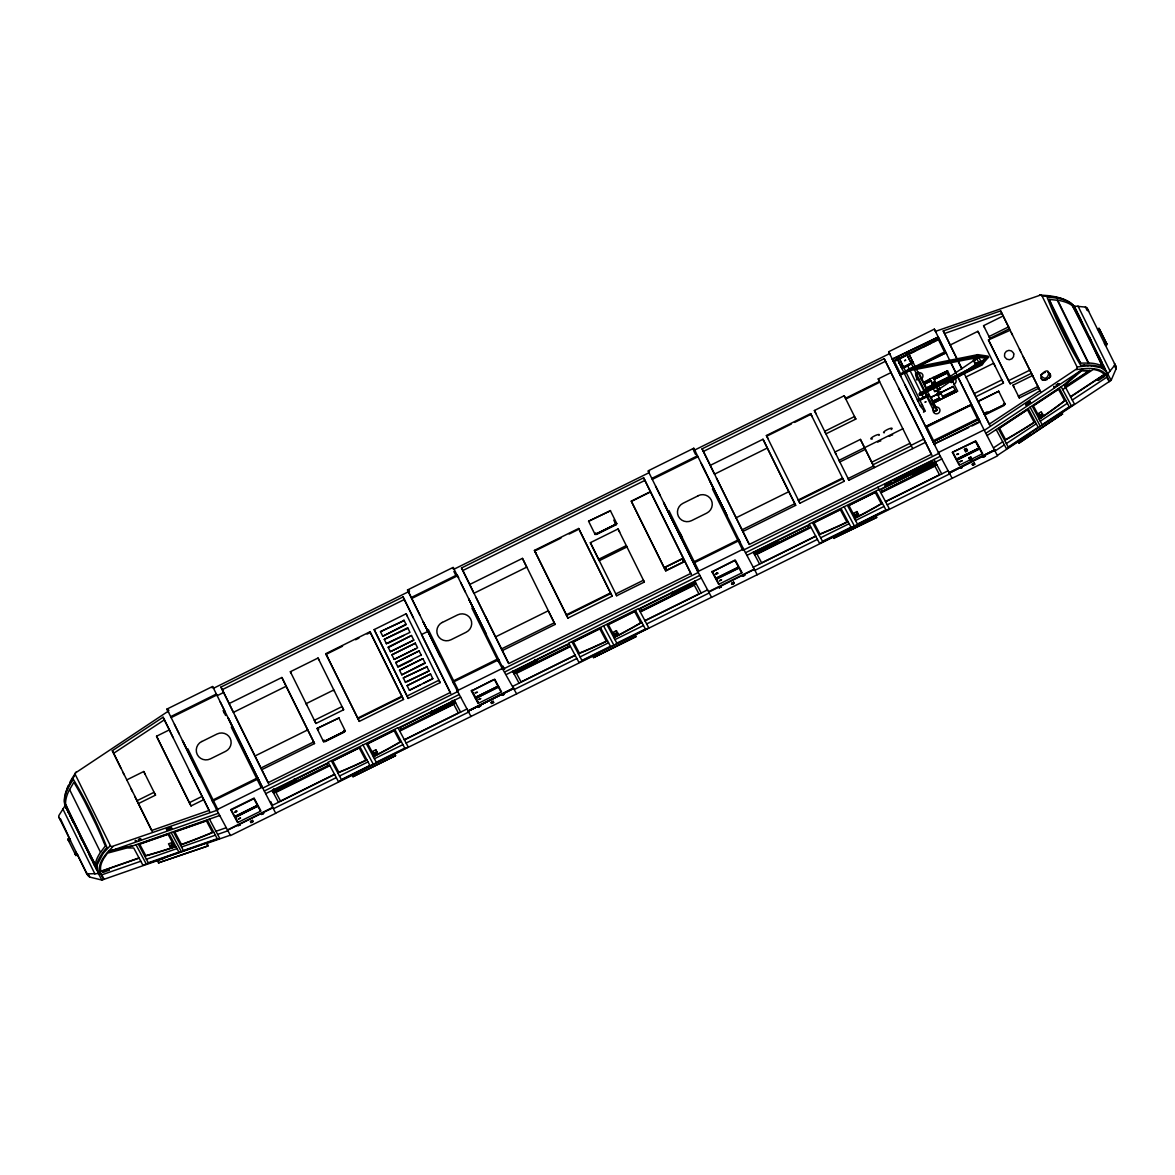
<?xml version="1.0" encoding="UTF-8"?>
<svg xmlns="http://www.w3.org/2000/svg" width="1175" height="1175" viewBox="0 0 1175 1175"><rect width="100%" height="100%" fill="white"/><g stroke="black" fill="none" stroke-linecap="round" stroke-linejoin="round"><path stroke-width="1.5" d="M615.817 634.368L615.157 634.045M615.186 634.441L616.199 633.81M616.669 633.457L615.347 634.015M617.301 633.457L616.023 634.397M910.302 368.612L908.965 369.435M66.358 807.857C67.122 809.355 64.287 803.788 66.696 809.002M1050.215 376.47L1050.142 374.913M1050.67 376.602L1050.009 373.958M168.098 711.301L75.376 772.974A2.467 2.13 -31.4 0 0 75.259 774.487L110.333 845.603A2.467 2.453 -0.7 0 0 111.698 846.602L216.949 810.324L218.036 809.869L217.478 808.797L216.406 809.325L230.506 835.572L275.728 813.291L262.084 786.707L261.026 787.235L244.15 753.16A182.492 1.219 63.7 0 1 231.313 727.149M470.969 716.442L516.618 693.882L497.613 660.1M757.199 574.722L711.58 597.341L697.553 571.109L698.611 570.58L681.735 536.505A182.492 1.219 63.7 0 1 668.898 510.493M1061.701 412.968L1111.139 380.333L1116.118 368.73L1116.03 366.6L1087.139 308.276L1088.667 311.14L1087.448 310.259M102.857 859.806L102.196 861.51A228.861 48.146 -18.8 0 0 100.609 869.794L100.933 871.218L139.017 857.882M1041.358 375.266C1038.215 385.194 1057.5 376.294 1047.689 372.225M60.483 818.828L70.162 839.787M102.812 859.865L107.454 853.168L126.885 847.968L133.73 847.983L142.909 865.197L219.725 838.362L209.414 819.048M65.036 805.786L59.058 815.244A2.012 1.821 -88.4 0 0 58.97 817.359L86.333 872.805L89.52 877.035L101.887 880.06L164.588 858.147M1042.152 414.628L1042.284 413.732L1039.596 415.612L1042.166 414.393L1041.153 415.01M1109.171 381.64L1106.116 375.927L1114.341 365.689A2.35 2.144 35 0 0 1114.517 363.721M979.627 364.044L978.143 364.749M76.067 772.048L71.704 778.966A230.241 48.821 -33.7 0 0 69.913 782.256M75.259 774.501C69.633 783.696 61.908 794.594 65.154 805.918L98.862 873.392A2.835 2.761 -28.1 0 0 100.492 873.73L103.664 879.429M930.717 463.288C927.369 464.448 932.113 461.657 929.601 463.993M376.646 752.676L375.119 752.911M480.839 698.567L478.783 699.595M857.03 514.312L855.811 515.37M103.077 853.476L97.04 865.123L98.01 872.672M1049.158 378.159L1049.818 377.322M103.092 853.461L110.333 845.603M663.581 502.371A183.197 1.219 63.7 0 0 680.633 536.96L693.588 563.119L739.266 540.515L743.951 549.856L938.84 453.359L934.154 444.018L979.832 421.399L984.327 430.358L1077.034 368.642A2.467 2.453 -45.1 0 0 1077.064 366.967L1041.99 295.85A2.467 2.13 -22.6 0 0 1040.712 295.013L935.491 331.35M981.389 365.293L988.557 357.185L988.043 356.142L977.835 354.644L911.374 367.966L907.217 370.125L907.834 371.359L911.844 369.258L978.452 355.893L986.912 357.127L980.787 364.044L981.918 362.913L982.52 364.162L981.389 365.293L919.614 395.241L918.997 394.007L920.128 392.876L981.918 362.913M1042.019 414.775L1042.622 414.173L1041.726 414.276M103.106 871.468L104.017 871.424M103.15 871.732L103.943 871.556M907.834 371.359L910.713 370.389L911.844 369.258L911.374 367.966M919.614 395.241L982.52 364.162M921.89 393.023L923.021 391.892L923.77 393.082L922.639 394.212L921.89 393.023L955.804 375.956M910.713 370.389L973.326 358.375L974.457 357.229L973.987 355.952L972.856 357.082L975.426 356.216M976.704 355.79L977.835 354.644L978.452 355.893L973.326 358.375M974.839 357.861L975.882 356.906M977.321 357.024L985.781 358.257L986.912 357.127M977.541 366.585L978.672 365.454L977.923 364.265L963.867 371.887M988.557 357.185L985.781 358.257M112.888 846.676L107.748 852.022A230.241 48.439 -18.8 0 0 99.478 870.176L100.609 873.701M1109.567 381.376L1106.6 375.574A2.835 2.761 -28.1 0 0 1107.335 374.076L1074.905 307.336C1067.649 297.099 1053.329 296.923 1041.99 295.85M1076.373 369.626L1083.923 368.686A230.491 48.88 -33.7 0 1 1093.514 368.73L1096.187 369.141A230.05 48.792 -33.7 0 1 1104.177 372.725L1106.512 375.662M1040.507 415.025L1041.226 415.113M1103.002 376.881L1103.075 376.353M909.641 473.026L911.697 471.454L910.493 472.541L912.27 472.409L909.744 473.217M237.952 825.511L240.214 825.056L237.938 825.746M475.229 692.677L477.476 692.222L475.346 692.898M478.812 699.375L480.222 698.567M616.978 633.487C619.107 631.298 612.41 634.603 615.465 634.236M857.647 514.591L858.293 514.062L857.368 514.062M1042.063 374.326L1043.003 373.503M1063.992 384.739L1082.674 368.818M1066.885 382.786L1072.173 378.262M1074.817 376L1081.411 370.345L1089.915 370.742L1065.328 386.972L1064.256 385.048L1065.328 386.972M1064.506 385.444L1081.676 370.727L1089.915 370.742M1040.404 415.274L1041.432 414.54M905.22 475.728C901.636 476.037 906.131 477.682 905.514 474.817L903.751 476.507M375.251 753.483L375.178 752.734M376.22 753.131L374.179 753.763L376.867 751.809L373.973 753.351L375.045 753.087M376.308 752.955L377.16 752.279L375.838 752.676M376.837 752.72L376.059 753.102M856.076 514.665L855.312 515.531L857.353 514.914M855.635 515.105L857.412 514.165M956.92 454.593L958.624 453.991L956.964 454.02M171.903 845.589C174.855 843.312 166.6 846.558 171.065 845.897M172.196 845.692L171.638 845.692M1041.065 414.775L1039.846 415.994L1041.094 415.465M905.117 475.655L904.295 476.139M930.585 463.053L929.748 463.538M936.798 386.193L938.37 385.121L932.715 387.603L934.639 391.51L937.165 391.143M973.355 360.093L978.995 357.611L980.919 361.518L975.279 363.986L973.355 360.093L975.867 359.726M936.813 385.532L972.827 361.151M976.91 359.021L978.995 357.611M934.639 391.51L940.294 389.028L938.208 390.438M975.279 363.986L980.919 361.518M963.324 372.725L939.324 388.984A2.144 1.131 55.9 0 1 936.695 387.045A2.144 1.131 55.9 0 1 938.179 385.752M969.331 368.671L976.836 363.589L974.207 361.636A2.144 1.131 55.9 0 1 974.325 360.137L974.927 359.991A2.144 1.131 55.9 0 1 975.294 360.108M952.484 380.832L967.26 370.918M973.179 366.952L977.6 363.971M980.567 361.988L986.471 358.022M921.038 379.07L921.788 378.57A3.466 3.378 -28.1 0 0 918.042 373.004M120.731 767.907L112.301 750.722L163.075 717.22L169.567 730.174M152.221 831.415L113.667 753.278L164.441 719.776M985.884 433.267L1079.384 371.55M987.103 435.543L1064.08 384.754M1065.064 386.575L1089.666 370.345M1062.714 389.586L1094.204 368.832M1037.775 414.011L1041.256 411.705L1043.473 415.847L1040.697 417.683M993.624 447.763L1002.716 441.756M1070.645 396.93L1105.425 373.973M995.269 450.847L1004.361 444.855M1006.343 443.548L1036.291 423.778M1040.257 421.164L1067.341 403.289M1072.29 400.014L1106.806 377.234M997.634 455.254L1030.152 433.795M1019.019 443.078L1062.42 413.967L1019.019 443.078L1018.123 441.727M1070.513 396.68L1104.221 374.458L1103.193 373.386A228.861 48.542 -33.7 0 0 1095.247 369.831L1093.411 369.361M938.34 393.052L939.104 393.052M615.744 633.619L614.745 634.647L616.082 634.265M616.625 633.986L617.727 633.178L616.405 633.56M717.411 573.15L715.928 574.164L718.043 573.18L715.722 573.738L717.205 572.754M856.546 514.944L857.868 514.268M857.089 514.665C860.57 512.109 852.888 515.267 856.046 515.12M857.691 514.694L856.928 515.017M920.26 399.911L927.31 395.857M923.814 398.442L926.811 395.887L919.775 399.97L919.188 398.81L917.322 399.735L918.057 401.16L900.931 366.497L902.782 365.557M903.457 366.879L913.122 362.429L904.691 367.467M910.801 363.428L904.251 367.452L910.801 363.428L903.766 367.496L903.164 366.336L901.313 367.261L902.047 368.686L902.797 367.54M904.236 367.452L910.552 363.78M919.467 399.338L927.134 395.549M920.275 399.941L923.286 397.414M170.581 845.589L169.743 846.352L170.86 846.191M170.096 845.971L170.918 845.692M171.976 845.794L172.887 845.251L170.39 845.809M976.308 359.007L976.968 358.448L975.882 359.183M479.87 706.131L478.651 706.998L480.766 706.028L478.504 706.63L479.929 705.602M719.688 586.868L721.142 586.428L719.643 587.412M913.709 471.718C914.679 471.528 910.889 471.865 915.237 470.94L912.725 471.322L914.268 470.705M914.385 470.925L913.709 471.528M179.305 734.111L166.953 709.083L212.631 686.464L224.88 711.301M415.113 605.433L407.519 589.967L453.197 567.363L465.447 592.185M695.453 451.376L693.779 448.248L648.086 470.867L660.35 495.688M900.917 376.587L888.667 351.751L934.345 329.132L936.02 332.275M167.32 709.803L168.377 709.289M211.926 687.713L212.998 687.199L213.556 688.256L409.517 591.231L408.944 590.173L407.887 590.702L419.769 614.804M452.492 568.612L453.565 568.083L454.123 569.141L649.055 472.702M649.511 471.058L648.453 471.586L649.026 472.644M693.074 449.496L694.131 448.968M167.878 710.86L168.95 710.346M889.622 353.587L693.632 450.554L695.6 454.563M268.693 783.696L220.929 687.081L403.054 596.915L450.774 693.456M508.496 663.023L461.496 567.98L643.621 477.799L691.355 574.34M749.062 543.908L702.062 448.865L884.188 358.683L891.135 372.578M220.929 687.081L222.295 689.637L404.42 599.47M461.496 567.98L462.862 570.521L644.987 480.355M702.062 448.865L703.428 451.42L885.553 361.239M216.347 694.028L170.669 716.647M938.237 337.049L892.28 359.124L938.237 337.049L956.332 373.797M896.76 357.934L898.89 357.553L896.76 357.934L898.757 362.076M906.277 353.22L908.407 352.838L906.277 353.22L908.29 357.362M217.199 695.659L223.588 692.501M914.796 351.237L893.25 361.092L938.928 338.473L934.375 341.543M922.948 347.198L931.114 343.159M910.434 361.753L912.299 360.843M588.587 521.245L610.427 510.714L588.587 521.245L595.123 534.463L616.831 523.712L610.295 510.479M989.923 338.371L983.578 325.666L1003.156 315.972L1009.501 328.677L989.923 338.371L988.968 336.579L1008.547 326.885M209.693 811.514L203.818 799.617L191.055 805.947L189.322 802.701L156.539 736.226L169.303 729.91L209.062 810.442L151.663 830.49L134.699 796.253M684.966 561.4L665.799 570.888L664.081 567.643L631.283 501.167L650.436 491.679M925.533 442.285L848.908 480.222L814.378 410.516L844.179 395.755L845.515 398.266L879.576 381.405L878.239 378.893L891.002 372.578L931.922 455.239M632.473 500.873L649.496 492.428M901.622 367.892L903.472 366.967M325.783 653.682L370.007 631.783L403.539 699.477L359.315 721.377L325.783 653.682L327.517 656.928M406.095 613.791L440.14 682.616L408.21 698.42L374.164 629.609L406.095 613.791L407.343 616.141M534.419 550.385L578.658 528.486L612.175 596.18L567.951 618.079L534.419 550.385L536.153 553.631M810.618 413.629L844.149 481.324L799.911 503.223L766.394 435.528L810.618 413.629L812.351 416.875M318.028 658.029L343.614 709.773L315.943 723.462L290.357 671.733L318.028 658.029L318.983 659.821M950.208 345.024L977.879 331.321L978.834 333.113M342.527 646.25L326.136 654.357L359.315 721.377M355.628 639.758L358.904 638.128M367.099 634.074L370.375 632.458M536.417 550.238L560.989 538.077M569.185 534.023L577.366 529.969M766.746 436.204L791.318 424.028M794.594 422.413L810.985 414.305M281.868 677.476L229.11 703.59L233.384 712.388L286.127 686.273L281.868 677.476L282.72 679.106L314.518 743.555L261.775 769.669M522.434 558.375L469.692 584.489L473.951 593.272L526.694 567.158L522.434 558.375L523.301 559.99L555.085 624.439L502.342 650.553M763.001 439.259L767.26 448.042L714.518 474.157L710.258 465.373L763.001 439.259L763.868 440.875L795.666 505.338L742.908 531.452M845.589 399.162L878.327 382.947M908.686 369.743L900.535 373.782L894.469 361.43L938.443 339.663L944.509 352.001L911.932 368.142M380.48 631.665L404.127 620.518L380.48 631.665L382.771 636.262L406.183 624.674L403.892 620.062M908.231 370.947L900.065 374.987L910.096 370.58M916.382 366.908L945.993 352.808L916.618 367.349M405.948 624.233L382.771 636.262M940.602 392.744L953.292 386.472L931.011 397.282L937.356 410.134L934.081 411.558L915.531 373.958L918.718 372.372L918.086 373.107M917.22 373.327L915.531 373.958M616.317 522.669L615.259 523.198L616.097 524.755L596.503 534.463L595.666 532.892M386.575 643.988L384.284 639.376L407.696 627.773L409.987 632.385L386.325 643.533M407.931 628.228L384.284 639.376M598.589 559.315L626.26 545.626L626.965 546.962L599.294 560.666L590.364 542.674L618.035 528.97L619.71 532.099M388.132 643.21L403.745 635.484M411.5 635.499L388.088 647.087L390.379 651.699L413.791 640.096L411.5 635.499L388.323 647.528M933.097 377.381L935.961 383.182L935.608 382.507L932.421 384.093L932.774 384.754L929.895 378.967L947.564 370.845L933.303 377.909M65.462 806.05L65.888 806.843M930.13 379.481L923.697 382.462L929.895 378.967M201.865 741.528L217.037 734.008A9.899 9.723 -28.4 0 1 230.138 738.208A9.899 9.723 -28.4 0 1 225.6 751.354L210.428 758.859A9.899 9.723 -28.4 0 1 197.268 754.57A9.899 9.723 -28.4 0 1 201.748 741.454M442.432 622.412L457.604 614.892A9.899 9.723 -28.4 0 1 470.705 619.093A9.899 9.723 -28.4 0 1 466.167 632.238L450.994 639.758A9.899 9.723 -28.4 0 1 437.834 635.455A9.899 9.723 -28.4 0 1 442.314 622.353M698.17 495.791L682.998 503.297A9.899 9.723 -28.4 0 0 678.401 516.339A9.899 9.723 -28.4 0 0 691.561 520.643L706.733 513.123A9.899 9.723 -28.4 0 0 711.272 499.992A9.899 9.723 -28.4 0 0 698.053 495.718M930.85 380.862L924.461 384.019L930.982 380.994M934.037 379.275L947.065 373.048L934.198 379.407M126.709 779.936L143.732 771.505L145.245 774.325M855.797 419.078L825.996 433.839L824.644 431.328L854.445 416.567L855.797 419.078L844.179 395.755M414.981 605.169L427.935 631.386L421.546 634.544A179.716 1.204 63.7 0 0 434.309 660.409L450.216 692.53L268.106 782.697L252.199 750.575A179.613 1.204 63.7 0 1 235.308 716.339M68.782 813.232L67.46 810.163M926.385 387.926L948.989 376.94L926.473 388.088L918.718 372.372M68.018 811.763L68.796 813.262L68.488 812.189M391.892 654.798L415.304 643.21L391.892 654.798L394.183 659.41L416.038 648.585M70.603 816.463L70.882 817.492L69.677 814.598M952.073 379.995L950.325 380.744L951.192 382.507L952.896 381.655M951.192 382.507L953.043 381.934M917.631 400.352L919.496 399.427M927.163 395.637L929.014 394.712M928.074 395.417L929.454 395.52L919.129 400.631M72.16 819.533C70.691 816.243 74.892 826.143 72.38 819.988A180.553 8.857 64.4 0 1 64.566 803.862L97.261 870.925L96.938 869.456A180.553 8.857 64.4 0 1 89.432 854.563L88.845 853.402L90.548 857.353L90.225 856.252M917.881 400.866L919.746 399.955L922.096 404.685M72.16 820.091L72.968 821.722M952.029 379.907L957.581 391.143L933.787 402.922L940.088 399.588L937.033 393.449L940.235 391.877L940.587 392.538M395.696 662.509L419.108 650.921L395.696 662.509L397.987 667.121L412.028 660.159M937.444 394.315L931.011 397.282M939.324 398.031L932.935 401.189L939.368 398.222M942.512 396.445L955.216 390.364L942.526 396.651M397.752 666.666L421.164 655.077M940.088 399.588L957.581 391.143M865.182 448.85L860.423 439.406L834.882 452.052L836.218 454.563M399.5 670.22L422.912 658.632L399.5 670.22L401.791 674.832L425.203 663.243M136.976 800.748L153.998 792.317L155.511 795.137L138.474 803.568M923.506 412.161C924.505 411.397 925.665 412.924 920.554 406.242M933.038 407.446C934.037 406.682 935.183 408.21 930.086 401.527M67.915 839.449L69.31 838.216L69.913 839.332M69.707 839.038L68.106 839.831L75.905 855.518L77.491 854.695M1099.066 328.354C1100.358 330.66 1094.909 329.382 1099.066 328.354L1106.865 344.04M70.544 840.61L68.943 841.388L67.709 839.009M1098.698 331.526L1100.299 330.733M902.826 428.758L838.979 460.365L839.846 461.981L865.388 449.335L873.583 465.961L848.042 478.607L848.908 480.222M974.134 393.64L1001.805 379.936L1003.465 383.065L975.793 396.753L963.632 372.431M403.304 677.931L426.951 666.783L403.304 677.931L405.595 682.543M1010.162 330.263L988.454 339.928L1008.547 380.685L1029.843 370.154L1032.84 375.971M254.916 756.024L307.659 729.91L314.518 743.555M495.483 636.909L548.226 610.794L555.085 624.439M736.049 517.808L788.792 491.693L795.666 505.338M405.36 682.102L429.007 670.954L407.152 681.764M1008.547 380.685L1010.221 383.814L1031.503 373.268M317.044 728.5L338.87 717.984L317.044 728.5L323.566 741.733L345.288 730.982L338.752 717.749M969.83 405.272L925.547 426.628L971.461 404.464M973.84 393.111L978.041 401.6L998.721 391.26L977.953 401.262L986.236 418.168M1038.891 388.235L1019.298 397.928L1012.967 385.224L1032.546 375.53L1040.727 391.98M317.676 729.763L318.733 729.249M407.108 685.642L430.52 674.053L407.108 685.642L409.399 690.254L420.327 684.849M74.671 853.138L76.272 852.345M1099.462 329.176L1106.027 342.483L1104.427 343.276L1105.043 344.495M75.009 853.814L76.904 853.608L77.506 854.724M1106.659 343.746L1105.073 344.539C1106.747 347.183 1107.467 343.893 1106.027 342.483M423.441 683.292L432.811 678.665L430.52 674.053M871.688 462.26L910.008 443.283L911.271 445.81L872.952 464.786L860.423 439.406M357.582 718.145L401.806 696.246L403.539 699.477M566.218 614.833L610.457 592.934L612.175 596.18M357.934 718.806L402.173 696.907L370.007 631.783M566.57 615.509L610.809 593.61L578.658 528.486M798.545 500.653L842.769 478.754M189.322 802.701L202.1 796.386L203.818 799.617M664.081 567.643L683.233 558.154M878.239 378.893L911.036 445.369L923.8 439.039M665.256 567.334L682.293 558.903L683.777 561.694L666.754 570.125L665.256 567.334L666.754 570.125M260.909 768.053L313.652 741.939M501.475 648.938L554.233 622.823M742.057 529.822L794.799 503.708M406.961 696.085L438.877 680.266L440.14 682.616M90.093 855.987L89.682 855.635M1037.936 386.457L1018.343 396.151L1019.298 397.928M323.052 740.691L324.124 740.162L324.961 741.719L344.539 732.025L343.702 730.468M987.235 411.837L983.974 413.453L989.864 425.262M1003.553 403.759L1004.625 403.231M644.355 582.051L643.401 580.259L615.729 593.962L616.684 595.74L644.355 582.051L618.035 528.97M984.371 414.276L1005.139 404.273L984.488 414.496L975.793 396.753M984.812 415.01L1004.39 405.316M92.252 860.364L91.826 859.41L92.854 861.481M216.978 810.383L212.44 801.306L258.192 778.863L245.178 752.573A183.197 1.219 63.7 0 1 228.112 717.984M258.632 779.657L262.818 788.087L457.707 691.59L453.007 682.19L498.758 659.748M934.154 444.018L968.699 427.582M971.96 425.967L980.126 421.928L957.933 377.028M94.103 864.036L94.94 865.711L94.338 864.609M94.162 864.139L94.72 865.813M96.247 868.369L96.82 870.058M216.67 809.854L262.348 787.235L258.118 778.687M457.237 690.738L502.915 668.134M743.481 549.019L697.803 571.637L693.661 563.251M502.166 669.192L503.223 668.663M742.732 550.076L743.79 549.548M264.36 790.981L459.249 694.484M504.927 671.865L699.815 575.368M745.493 552.749L940.397 456.252M895.188 480.149L896.217 479.444L894.792 481.06L894.278 480.076C897.509 478.196 895.835 479.664 897.568 479.679L895.614 480.09M920.657 467.547L921.685 466.842L919.746 467.474L920.26 468.443L921.362 466.666L923.036 467.077L921.082 467.488M471.234 690.562L475.008 697.671L498.42 686.082L494.851 679.385L471.439 690.973L492.663 680.075M711.8 571.447L715.575 578.555L738.987 566.967L735.418 560.269L712.006 571.873L734.83 560.152L738.517 567.084L715.957 578.262L712.476 571.74M952.367 452.346L956.142 459.454L979.568 447.851L975.984 441.168L952.367 452.346L975.397 441.051L979.083 447.983L956.523 459.146L952.837 452.213M230.873 810.089L254.285 798.501M879.047 489.461L809.237 524.035L810.809 526.988L754.658 554.791M265.77 793.61L328.324 762.692M398.119 728.074L460.673 697.157M506.337 674.494L568.891 643.577M638.686 608.958L701.255 578.041M746.903 555.378L809.457 524.461M879.252 489.857L941.821 458.94M295.366 780.464L274.524 790.775L275.038 791.818L327.781 765.703L326.797 763.838L274.039 789.967L273.54 788.924L275.038 791.818M966.188 448.468C969.86 452.654 964.308 448.101 965.703 451.788L964.44 449.32L966.188 448.468L967.436 450.921L965.615 451.626M453.756 703.34L401.013 729.455L400.014 727.589L452.757 701.475L452.243 700.432L453.756 703.34L453.242 702.298L432.826 712.403L433.34 713.445L431.827 710.537L432.341 711.58M515.605 672.702L568.347 646.588L567.363 644.737L514.621 670.852L515.605 672.702L515.091 671.674L535.932 661.349L536.446 662.392L534.933 659.483L535.447 660.526M694.322 584.225L641.579 610.339L640.581 608.474L693.323 582.359L694.322 584.225L693.808 583.182L673.393 593.287L673.907 594.33L672.408 591.436M756.171 553.601L808.929 527.487L807.93 525.622L755.187 551.736L756.171 553.601L755.657 552.558L776.499 542.233L777.013 543.276L776.029 541.425M934.889 465.109L882.146 491.223L881.147 489.373L933.89 463.244L933.376 462.216L934.889 465.109L934.375 464.066L913.959 474.171L914.473 475.214L913.489 473.363M273.525 793.022L329.676 765.219L328.104 762.252L397.914 727.692L399.5 730.644L455.65 702.856M514.092 673.907L570.242 646.103L568.671 643.151L638.48 608.577L640.067 611.543L696.217 583.74M936.783 464.624L880.633 492.428L877.857 487.228M231.343 809.972L234.824 816.493L257.384 805.316L253.903 798.794M475.39 697.377L471.704 690.445L475.39 697.377L497.95 686.2L494.264 679.268M234.442 816.787L257.854 805.198L254.079 798.089L230.667 809.678L234.236 816.375M235.397 817.565L258.133 805.668L260.953 811L237.541 822.588L234.721 817.257L258.338 806.079M475.288 698.156L478.107 703.472L501.519 691.884L498.905 686.978L475.493 698.567L498.699 686.553M717.411 578.262L738.884 567.745M956.421 459.924L979.832 448.336L982.667 453.653L959.241 465.256L956.626 460.35L980.038 448.747M968.964 457.795L970.712 456.928L971.27 458L969.537 458.867L968.964 457.795L970.227 460.248L971.96 459.396L970.712 456.928M334.522 774.281L280.502 801.042L275.89 792.42L329.911 765.659L338.4 781.566L408.224 746.992L399.735 731.1L453.756 704.354L458.353 712.975L404.332 739.721M575.089 655.18L521.068 681.926L516.457 673.304L570.492 646.558L578.981 662.45L648.791 627.891L640.302 611.984L694.322 585.238L698.934 593.86L644.899 620.606M815.656 536.064L761.635 562.81L757.038 554.189L811.058 527.443L819.548 543.349L889.357 508.775L880.868 492.868L934.889 466.123L939.501 474.744L885.48 501.49M272.101 805.477L334.64 774.516M404.45 739.942L466.989 708.98M512.667 686.362L575.207 655.4M645.031 620.826L707.556 589.865M718.674 584.372L742.086 572.768L739.472 567.863L716.06 579.451L718.468 583.946M753.234 567.246L815.773 536.285M885.598 501.725L948.137 470.749M273.026 807.21L227.407 829.947M467.973 710.831L513.651 688.212M708.54 591.715L754.232 569.097M949.121 472.6L994.799 449.996M227.553 830.255L273.232 807.636M468.12 711.139L513.798 688.521M708.745 592.141L754.365 569.405M949.268 472.908L994.946 450.289M273.76 808.562L336.285 777.6M339.487 776.029L368.01 761.899M374.399 758.742L402.907 744.612M406.109 743.041L468.649 712.065M514.327 689.461L576.866 658.485M580.053 656.913L608.577 642.784M614.966 639.626L643.489 625.497M646.676 623.925L709.215 592.964M754.893 570.345L817.433 539.384M820.62 537.798L849.143 523.683M855.532 520.51L884.055 506.396M887.243 504.809L949.782 473.848M250.378 821.428L252.507 820.37L253.095 821.501L250.965 822.559L250.583 821.839L252.507 820.37M490.944 702.312L493.074 701.255L493.662 702.386L491.532 703.443L491.15 702.723L493.074 701.255M731.511 583.197L733.641 582.154L734.228 583.285L732.098 584.327L731.717 583.623L733.641 582.154M972.078 464.096L974.207 463.038L974.795 464.169L972.665 465.227L972.283 464.507L974.207 463.038M394.653 753.836L395.564 755.643L352.985 776.719L352.074 774.913L470.999 716.486L456.987 690.224L458.044 689.696L441.168 655.621A182.492 1.219 63.7 0 1 428.332 629.609M635.22 634.72L636.13 636.542L593.551 657.618L592.641 655.797L711.507 597.311M834.118 538.502L833.207 536.681L875.786 515.605L876.697 517.426L833.927 538.15L876.697 517.426M276.066 812.953L357.185 772.842M516.633 693.837L599.382 652.918M841.594 532.995L757.243 574.751L743.232 548.49L742.159 549.019L725.298 514.944A182.492 1.219 63.7 0 1 712.447 488.932M875.977 515.972L997.531 455.885L984.048 429.903L938.37 452.522L952.102 478.225M616.361 634.133L615.098 634.236M235.529 811.22L236.704 810.912L234.78 812.38L236.909 811.337L235.485 811.793M172.24 845.794L170.683 846.352M903.619 367.173L906.277 365.792M907.482 365.396L911.433 363.707L910.831 362.546L912.696 361.621L913.43 363.046M907.585 365.572L911.11 364.044M909.773 360.402L927.472 396.254L919.966 399.309M918.821 399.999L923.594 397.987M929.425 464.198L931.246 463.156L930.982 462.216L929.219 463.905M856.869 514.239L857.236 514.342M856.648 515.149L855.841 515.164M374.869 753.248L376.426 752.25M375.412 753.16L374.531 753.351M1047.248 379.51L1045.016 380.157M171.888 845.971L171.065 846.25M1044.105 372.857L1045.295 372.402M949.341 343.408L943.231 330.939L1000.63 310.89L1003.406 316.31M943.231 330.939L944.582 333.494L1001.996 313.446M112.771 850.157L218.491 813.217M108.57 851.111L132.687 845.912L219.725 815.509M172.431 842.46L168.495 843.841L170.698 847.983L173.841 846.896M99.831 871.879L139.149 858.132M215.965 831.298L226.232 827.714M86.333 872.805A2.35 2.13 -88.4 0 0 87.993 873.848L101.065 873.554L104.12 879.267M101.77 874.861L140.794 861.231M146.39 859.277L177.028 848.57M181.508 847.013L215.363 835.175M217.61 834.397L227.891 830.798M158.684 863.155L157.597 860.173L206.873 842.96L207.96 845.941L158.493 862.803L207.96 845.941M207.064 843.312L230.241 835.219M935.873 407.137L935.021 407.417L936.563 410.545M171.153 845.486L171.961 845.266M171.33 845.677L170.199 846.015M108.643 851.038L132.731 845.838M931.716 364.984L935.285 364.294M1077.064 366.952L1087.977 365.822M978.364 364.382L979.377 364.25M934.272 386.546L935.535 386.369M1057.955 319.997L1069.074 342.512A196.945 76.081 58.5 0 0 1078.312 359.3L1080.53 363.09L1089.871 363.06A233.84 43.607 -26.3 0 1 1101.988 366.101L1100.652 362.825A191.819 19.079 62.5 0 0 1074.376 309.539L1072.114 305.544A233.84 55.93 -26.2 0 0 1058.983 300.447L1049.128 299.419L1050.656 303.209M1088.006 365.807L1091.208 365.822M1039.552 294.998L1047.894 295.63A230.491 48.483 -18.8 0 1 1058.396 297.554L1061.319 298.45A230.05 48.395 -18.8 0 1 1063.918 299.463M1091.223 365.807L1101.445 367.819L1106.586 371.917L1072.819 304.633A180.553 11.265 63 0 1 1080.853 320.525L1082.307 322.743L1081.925 321.921M1087.154 308.276A2.012 1.836 35 0 0 1085.421 307.072L1074.288 306.073M1043.958 380.171L1042.328 379.525M1074.978 308.702L1075.918 309.803M1076.814 311.595L1075.918 310.626L1076.608 312.051M1104.529 367.775L1102.679 364.882L1103.868 366.438M1042.005 379.877L1041.212 378.218M1074.905 307.336L1074.053 306.616A2.835 2.761 -28.1 0 0 1073.436 306.367M1061.51 412.616L1062.611 414.32M1090.209 338.547L1089.519 337.093M1090.664 339.443L1089.372 336.946M1090.723 339.825L1091.56 341.235M72.321 819.871L72.909 821.09M1103.633 366.806L1102.649 364.94M67.548 810.28L67.974 811.073M91.606 859.513L91.356 858.572M1076.579 311.977L1074.978 308.849L1075.58 309.965M1096.995 353.264L1096.877 353.043M88.419 852.624L88.36 852.521M1085.421 307.072L1087.139 310.303M1114.502 363.736L1116.03 366.6M1114.341 365.689L1116.059 368.921M1108.084 374.619L1111.139 380.333M1102.605 364.852L1103.472 366.512M1103.633 366.938L1104.118 367.819M1103.575 375.853L1104.001 376.661M1098.023 379.525L1098.449 380.318M1065.681 387.633L1074.405 403.98L1006.476 448.821L996.165 429.507M1061.128 386.634L1071.438 405.933M1038.48 413.541L1040.786 417.845M1029.858 401.674L1030.328 402.57M1030.078 407.123L1040.389 426.437M1025.892 404.288L1026.362 405.184M983.578 325.666L984.533 327.443M1012.967 385.224L1013.908 387.016M988.454 339.928L1010.221 383.814M995.254 366.409L993.595 363.281L965.923 376.984L966.628 378.321M976.102 442.343L978.878 447.558M982.183 453.785L979.451 448.63M935.021 381.288L931.819 382.859M938.722 392.832L937.268 389.88M971.872 459.234C972.166 457.325 968.362 459.205 970.139 460.101M964.44 449.32L965.013 450.392M929.454 395.52L928.705 394.095L926.855 395.006L927.442 396.166M937.356 410.134L934.081 411.558M957.096 460.218L959.417 464.536M888.667 351.751L890.342 354.894M934.007 459.425L941.748 473.922M935.197 462.157L936.563 464.727M911.036 445.369L912.755 448.615M918.894 468.605L917.822 469.251M911.785 474.201L912.769 476.066M907.805 474.083L906.733 474.744M891.619 483.101L888.447 484.35C895.218 480.737 886.64 481.706 887.11 485.334M864.521 447.719L865.388 449.335M872.952 464.786L874.45 467.577M814.378 410.516L816.111 413.747M844.149 481.324L842.416 478.078L798.192 499.992L799.911 503.223M844.149 506.748L854.445 526.062M766.394 435.528L768.127 438.774M777.292 540.779L778.291 542.644M753.498 552.118L754.879 554.688M753.307 552.265L759.623 564.088M697.48 455.812L651.802 478.431M697.965 456.767L652.287 479.385M738.811 539.589L693.133 562.193M739.09 568.157L741.616 572.901M694.836 581.17L701.181 593.023M694.631 581.273L695.997 583.843M631.283 501.167L665.799 570.888M671.219 593.316L672.203 595.167M616.831 523.712L595.123 534.463M590.364 542.674L616.684 595.74M636.13 636.542L593.551 657.618M603.568 625.864L613.938 645.266M536.725 659.895L537.724 661.76M512.932 671.233L514.312 673.804M512.741 671.38L519.056 683.204M457.134 574.766L458.72 577.718M456.913 574.928L411.235 597.532M457.398 575.882L411.72 598.501M498.244 658.69L452.566 681.309M407.519 589.967L409.194 593.111M454.27 700.271L460.615 712.138M454.064 700.373L455.43 702.958M413.791 640.096L390.379 651.699M432.811 678.665L409.399 690.254M430.637 712.432L431.636 714.283M394.183 659.41L417.595 647.807L415.304 643.21M401.791 674.832L424.968 662.788L422.912 658.632M374.164 629.609L408.21 698.42M395.564 755.643L352.985 776.719M334.449 691.326L333.744 689.989L306.073 703.693L306.778 705.029M363.002 744.979L373.356 764.367M343.614 709.773L341.954 706.645L314.283 720.348L315.943 723.462M345.288 730.982L323.566 741.733M290.357 671.733L291.312 673.525M296.159 779.01L297.157 780.876M295.88 781.507L294.367 778.599M272.365 790.334L273.746 792.919M272.174 790.496L278.49 802.319M216.817 694.998L171.139 717.617M257.678 777.806L211.999 800.425M235.191 817.139L237.923 822.294M166.953 709.083L168.627 712.226M156.539 736.226L191.055 805.947M171.095 827.523L171.579 828.419M171.065 832.443L181.376 851.757M166.615 829.095L167.1 829.976M171.623 842.739L173.929 847.058M112.301 750.722L113.667 753.278M135.962 844.707L146.273 864.022M108.746 869.338L109.172 870.146M102.475 871.527L102.901 872.335M70.059 815.303L69.648 814.554M89.741 855.165L89.241 854.24L89.682 855.62M90.269 856.325L90.754 857.251M91.327 858.47L91.826 859.41M93.912 863.64L93.413 862.714L93.692 863.743M95.998 867.87L95.498 866.944L95.792 867.973M98.832 874.332L101.887 880.06M58.985 817.345L60.513 820.209M87.993 873.862L89.711 877.108M75.303 854.401L75.905 855.518M1074.949 308.805L1075.595 309.98M67.797 811.249L68.385 811.998M96.277 868.516L96.174 868.207M70.236 815.641L70.882 817.492M70.544 816.405L70.192 815.538M81.192 838.451L82.25 840.61L81.369 838.935M80.032 836.101L80.811 837.775M931.937 400.602L934.889 406.521M922.419 405.331L925.371 411.235M931.525 399.764L932.083 400.91M929.66 400.69L930.218 401.821M921.993 404.479L922.551 405.625M920.143 405.404L920.701 406.535M1100.285 360.035C1096.04 351.575 1104.691 368.906 1100.388 360.328M986.368 418.432L989.218 424.16L1039.978 390.658L1023.028 356.422M930.438 397.576L931.613 399.97M929.748 400.881L927.398 396.122L929.278 395.241L911.638 359.477M920.231 405.595L917.866 400.837M694.087 564.044L698.273 572.475L503.385 668.972L498.685 659.572M217.478 808.797L200.602 774.722A182.492 1.219 63.7 0 1 187.765 748.71M202.071 796.342L189.351 770.624M1098.889 356.304L1097.391 354.042L1097.964 355.217A180.553 11.265 63 0 1 1105.19 370.243L1107.305 373.077M1019.43 349.151L1020.678 351.663M969.507 384.357L973.708 392.847M980.185 422.001L967.451 396.269A176.896 1.19 63.7 0 1 958.962 379.084M929.498 395.696L930.453 397.605M934.668 444.928L921.832 419.02A179.613 1.204 63.7 0 1 904.941 384.783M709.259 479.767A183.197 1.219 63.7 0 0 726.312 514.342L740 541.881M694.322 564.499L681.265 538.135A179.613 1.204 63.7 0 1 664.374 503.884L655.547 486.053M499.419 660.996L485.745 633.457A183.197 1.219 63.7 0 1 468.693 598.868M498.362 661.525L484.717 634.059A182.492 1.219 63.7 0 1 471.88 608.048M423.015 621.487A183.197 1.219 63.7 0 0 440.067 656.076L453.741 683.615M258.853 780.112L245.81 753.733A179.613 1.204 63.7 0 1 228.919 719.497L220.092 701.666M213.174 802.731L199.5 775.192A183.197 1.219 63.7 0 1 182.433 740.602M131.115 788.983L132.349 791.495M1077.974 305.999L1110.199 371.315M1057.706 300.257L1088.667 363.016M1057.236 300.183L1088.226 363.002M1049.128 299.419L1080.53 363.09M1029.843 370.154L1000.63 310.89M977.879 331.321L1003.465 383.065M998.603 391.04L1005.139 404.273M976.484 357.978L978.408 361.871M944.582 333.494L961.943 368.803M953.277 351.398L961.37 367.848M947.476 370.683L951.309 378.438M946.962 372.872L948.989 376.94M953.204 386.296L955.216 390.364M940.235 391.877L943.275 398.002M974.795 464.169L972.665 465.227M935.843 385.488L937.768 389.38M934.198 383.637L935.726 386.751M907.379 365.146L923.697 398.237M908.348 368.994L908.965 370.228M920.128 392.876L920.745 394.11M902.106 364.191L919.805 400.058M900.241 365.117L901.005 366.629M892.559 359.653L934.433 444.547M767.26 448.042L788.792 491.693M703.428 451.42L710.346 465.432M701.813 464.507L710.053 481.265A179.613 1.204 63.7 0 0 726.943 515.517A183.917 1.234 63.7 0 1 709.862 480.898M701.225 463.435L709.362 479.958A182.492 1.219 63.7 0 0 726.356 514.415M734.228 583.285L732.098 584.327M718.85 583.652L716.324 578.923M682.411 558.918L683.777 561.694M613.776 520.084L616.097 524.755M534.772 551.06L567.951 618.079M462.862 570.521L469.78 584.548M485.657 616.728L488.036 621.56M502.959 666.063L504.589 669.427M460.659 582.55L469.486 600.381A179.613 1.204 63.7 0 0 486.377 634.632A183.917 1.234 63.7 0 1 469.295 600.014M498.317 686.861L500.844 691.59M493.662 702.386L491.532 703.443M419.108 650.921L421.399 655.518M426.716 666.342L429.007 670.954M286.127 686.273L307.659 729.91M222.295 689.637L229.213 703.663M223.573 711.33L225.615 715.487M223.103 710.464L224.454 713.21M260.277 810.706L257.957 806.388M253.095 821.501L250.965 822.559M174.414 724.285L183.3 742.248A176.896 1.19 63.7 0 0 200.073 776.22M143.732 771.505L155.511 795.137M69.56 789.512L100.521 852.272M62.716 808.694L94.94 874.009M77.403 854.46L87.861 875.669M1011.278 332.584L1012.424 334.934M949.459 343.643L953.16 351.163M934.345 329.132L946.683 354.16M910.801 357.787L911.756 359.712M909.494 359.829L909.891 360.637M908.936 358.698L909.553 359.961M901.68 363.325L902.238 364.426M901.269 362.502L901.827 363.618M899.418 363.413L900.373 365.352M884.188 358.683L894.527 379.745M706.028 473.07L693.779 448.248M643.621 477.799L657.985 507.057A179.613 1.204 63.7 0 0 674.891 541.293L690.783 573.415L508.672 663.581L492.766 631.46A179.613 1.204 63.7 0 1 475.875 597.223M453.873 571.417L455.944 575.618M413.394 617.962L403.054 596.915M163.075 717.22L173.122 737.68M122.949 772.416L124.109 774.766M910.977 358.125L910.243 356.642M908.378 357.567L909.112 359.051M900.726 361.357L901.46 362.855M899.037 362.649L899.595 363.765M898.86 362.282L899.242 363.046M909.891 355.937L910.463 357.068M908.04 356.848L908.598 357.993M900.373 360.652L900.931 361.782M898.508 361.562L899.066 362.708M908.143 352.294L910.155 356.436M898.625 357.009L900.623 361.151M103.62 841.902L105.295 845.956L99.875 853.241A233.84 43.607 -26.3 0 0 95.454 864.462L93.692 861.407A191.819 16.523 64.8 0 1 67.416 808.121L65.58 803.906A233.84 55.93 -26.2 0 1 68.987 790.613L73.878 782.286L75.949 785.811A196.945 73.643 68.8 0 1 84.806 801.835L95.909 824.351A196.945 73.643 68.8 0 1 103.65 841.946M206.873 842.96L207.769 845.589M440.698 657.251A179.716 1.204 63.7 0 1 427.935 631.386M956.171 373.415A176.896 1.19 63.7 0 1 951.368 363.662M1057.941 319.952A196.945 76.081 58.5 0 1 1050.626 303.165M1065.696 400.19A115.414 24.469 -33.7 0 1 1039.214 419.211M1035.248 421.825A140.075 29.698 -33.7 0 1 1004.698 440.449M175.986 846.632A115.414 24.278 -18.8 0 1 144.745 856.178M213.718 832.091A140.075 29.463 -18.8 0 1 180.465 845.06M65.198 800.674A230.241 48.821 -33.7 0 1 65.124 796.268M65.521 793.801A230.241 48.821 -33.7 0 1 66.197 791.157M67.151 788.352A230.241 48.821 -33.7 0 1 68.4 785.385M716.442 478.107A179.613 1.204 63.7 0 0 733.332 512.359L749.239 544.466L931.349 454.299L915.457 422.178A179.613 1.204 63.7 0 1 898.552 387.941M882.396 503.297A115.693 24.631 -26.3 0 1 854.489 518.572M848.1 521.729A115.693 24.631 -26.3 0 1 818.975 534.713M889.357 436.38A4.744 1.013 -26.3 0 1 890.444 435.808M891.561 435.279A4.744 1.013 -26.3 0 1 892.648 434.867M877.681 442.123A4.744 1.013 -26.3 0 1 878.797 441.609M879.869 441.183A4.744 1.013 -26.3 0 1 880.824 440.889M884.393 432.723A4.744 1.013 -26.3 0 1 885.01 430.931A4.744 1.013 -26.3 0 1 890.797 428.258A4.744 1.013 -26.3 0 1 891.193 429.595M872.393 438.892A4.744 1.013 -26.3 0 1 871.512 437.82A4.744 1.013 -26.3 0 1 877.123 434.838A4.744 1.013 -26.3 0 1 879.003 435.396M245.854 753.851A183.917 1.234 63.7 0 1 228.728 719.129M200.176 776.469A183.917 1.234 63.7 0 1 183.05 741.733M199.544 775.25A182.492 1.219 63.7 0 1 182.551 740.808M245.223 752.632A182.492 1.219 63.7 0 1 228.229 718.189M440.742 657.354A183.917 1.234 63.7 0 1 423.617 622.633M440.111 656.149A182.492 1.219 63.7 0 1 423.117 621.692M485.789 633.531A182.492 1.219 63.7 0 1 468.796 599.074M681.309 538.238A183.917 1.234 63.7 0 1 664.183 503.517M680.678 537.034A182.492 1.219 63.7 0 1 663.684 502.577M682.381 537.709A183.917 1.234 63.7 0 1 680.207 533.303M935.873 407.123A3.466 3.378 -28.1 0 1 939.956 410.648A3.466 3.378 -28.1 0 1 935.373 413.688A3.466 3.378 -28.1 0 1 933.67 408.592M919.291 379.437A3.466 3.378 -28.1 0 1 917.293 373.503M916.999 380.113A4.274 4.171 -28.1 0 1 916.382 379.217M955.422 379.07A3.466 3.378 -28.1 0 1 953.938 384.298M939.442 387.471A2.144 1.131 55.9 0 1 939.501 388.734M401.262 741.528A115.693 24.631 -26.3 0 1 373.356 756.788M366.967 759.946A115.693 24.631 -26.3 0 1 337.827 772.93M607.534 640.845A115.693 24.631 -26.3 0 1 578.408 653.814M641.829 622.412A115.693 24.631 -26.3 0 1 613.923 637.673M140.163 839.2C134.508 842.695 145.597 837.937 139.326 840.198C144.672 837.143 134.493 840.712 140.163 839.2M1026.73 404.229L1029.491 402.511L1026.73 404.229M238.363 819.004L240.493 818.02L238.363 819.004M261.496 814.451L263.626 813.467L261.496 814.451M502.063 695.336L504.192 694.352L502.151 695.233M719.497 580.773L721.626 579.804L719.585 580.67M719.217 587.808L721.347 586.839L719.217 587.808M742.629 576.22L744.759 575.251L742.629 576.22M904.647 360.637L905.602 360.196L904.647 360.637M920.789 394.55L922.698 393.669L920.789 394.55M925.122 402.144L926.076 401.703L925.224 402.041M933.391 383.975L934.992 383.241L933.449 383.887M959.578 468.282L961.914 467.723L959.578 468.282M960.063 461.672L962.193 460.688L960.063 461.672M983.005 456.693L985.12 455.709L983.005 456.693M983.211 457.104L985.326 456.135L983.211 457.104M167.54 829.197L170.669 828.199L167.54 829.197M952.176 380.494L952.763 381.214L952.176 380.494M1040.786 375.031C1048.35 386.648 1053.696 361.533 1040.786 375.031M898.64 477.961L897.876 478.328L898.64 477.961M924.108 465.344L923.344 465.726L924.093 465.403M1058.704 383.608L1057.192 385.415L1059.16 384.343L1056.369 386.178L1057.897 384.152L1056.002 385.15L1058.704 383.608M977.35 363.031L978.893 362.355L977.35 363.031M73.379 779.377L71.411 782.315A233.84 55.989 -26.2 0 0 64.537 801.791L64.64 802.76A194.154 16.729 64.8 0 0 96.512 867.356L96.497 866.577A233.84 43.563 -26.3 0 1 104.781 849.951L106.91 847.366L104.458 841.344A195.887 79.929 69.3 0 0 76.448 784.577L73.379 779.377M1053.887 386.443L1054.225 387.588L1054.988 387.089L1053.887 386.443M900.52 477.344L902.503 477.241L900.52 477.344M925.988 464.742L927.956 464.639L925.988 464.742M1064.623 400.69L1063.184 401.777A114.225 24.22 -33.7 0 1 1041.314 417.492L1040.081 418.329L1033.413 405.83L1058.513 389.263L1064.623 400.69M1030.034 401.498L1025.672 404.376L1026.186 405.36L1030.548 402.482L1030.034 401.498M1028.345 408.885L998.383 428.64L1008.223 447.058L1038.171 427.289L1028.345 408.885M1059.395 388.382L1032.296 406.256L1042.137 424.674L1069.221 406.8L1059.395 388.382M1027.464 409.752L999.499 428.214L1005.594 439.626L1007.372 438.613A138.885 29.448 -33.7 0 0 1032.649 423.22L1034.132 422.251L1027.464 409.752M1103.751 375.677L1097.803 379.598L1098.273 380.494L1104.221 376.573L1103.751 375.677M400.117 741.895L398.604 742.776A114.504 24.381 -26.3 0 1 375.559 755.378L374.296 756.024L367.746 743.76L394.139 730.688L400.117 741.895M640.683 622.779L639.171 623.661A114.504 24.381 -26.3 0 1 616.126 636.262L614.863 636.909L608.312 624.645L634.706 611.573L640.683 622.779M881.25 503.664L879.752 504.545A114.504 24.381 -26.3 0 1 856.707 517.147L855.429 517.808L848.879 505.529L875.272 492.472L881.25 503.664M940.999 393.434L937.988 395.343L940.999 393.434M970.8 405.287L926.825 427.068L933.523 440.61L977.512 418.843L970.8 405.287M978.775 419.269L933.097 441.888L978.775 419.269M932.113 460.923L884.481 484.511L885.407 486.244L933.038 462.656L932.113 460.923M909.406 472.585L909.244 473.907L909.406 472.585M898.699 478.196L898.434 479.253L898.699 478.196M900.285 477.417L900.065 478.445L900.285 477.417M916.544 469.368L916.265 470.426L916.544 469.368M924.167 465.579L923.888 466.651L924.167 465.579M925.753 464.801L925.533 465.843L925.753 464.801M360.167 747.227L331.644 761.341L341.367 779.539L369.89 765.41L360.167 747.227M395.079 729.939L366.556 744.069L376.264 762.252L404.788 748.137L395.079 729.939M600.733 628.111L572.21 642.24L581.933 660.423L610.457 646.309L600.733 628.111M635.646 610.824L607.123 624.953L616.831 643.136L645.354 629.022L635.646 610.824M841.3 508.995L812.792 523.125L822.5 541.308L851.023 527.193L841.3 508.995M876.212 491.723L847.689 505.837L857.412 524.035L885.935 509.906L876.212 491.723M359.227 747.976L332.833 761.047L338.811 772.239L340.427 771.578A114.504 24.381 -26.3 0 0 364.485 760.857L365.777 760.24L359.227 747.976M599.793 628.86L573.4 641.932L579.378 653.124L580.993 652.463A114.504 24.381 -26.3 0 0 605.052 641.741L606.344 641.124L599.793 628.86M840.36 509.744L813.967 522.816L819.944 534.023L821.575 533.347A114.504 24.381 -26.3 0 0 845.618 522.64L846.911 522.023L840.36 509.744M375.853 749.797L372.872 751.266L375.089 755.422L378.071 753.939L375.853 749.797M616.42 630.681L613.438 632.165L615.656 636.307L618.637 634.823L616.42 630.681M856.986 511.566L854.005 513.049L856.223 517.191L859.204 515.722L856.986 511.566M513.592 688.109L468.179 711.242L513.592 688.109M994.74 449.878L949.327 473.026L994.74 449.878M135.639 840.463L135.052 840.918L136.829 841.256L135.639 840.463M212.513 832.311L210.633 833.104A138.885 29.213 -18.8 0 1 183.124 843.826L181.464 844.428L174.796 831.944L206.418 820.899L212.513 832.311M171.3 827.406L166.365 829.124L166.894 830.108L171.829 828.39L171.3 827.406M169.068 833.677L138.444 844.37L148.27 862.788L178.894 852.095L169.068 833.677M207.417 820.282L173.547 832.106L183.388 850.524L217.243 838.7L207.417 820.282M168.069 834.294L139.678 844.208L145.773 855.635L147.521 855.15A114.225 24.029 -18.8 0 0 173.312 847.263L174.737 846.778L168.069 834.294M108.952 869.221L102.225 871.571L102.695 872.452L109.422 870.102L108.952 869.221M1084.084 365.072L1080.648 365.249L1077.358 359.638A195.887 82.309 58 0 1 1049.348 302.871L1047.101 297.26L1050.714 297.437A233.84 55.989 -26.2 0 1 1071.071 303.429L1071.82 304.075A194.154 19.314 62.5 0 1 1103.692 368.671L1103.031 368.201A233.84 43.563 -26.3 0 0 1084.084 365.072M1077.798 313.857L1080.75 319.718L1077.798 313.857M1099.154 357.141L1102.106 363.016L1099.154 357.141M1080.838 320.437L1081.235 321.216L1080.838 320.437M1077.534 313.975L1080.457 319.864L1077.534 313.975M478.284 702.768L475.758 698.023L478.284 702.768M272.071 804.802L270.456 801.526L272.042 804.787M1013.761 353.983L1013.349 352.838A4.744 4.641 -28.1 0 0 1004.522 356.098L1004.933 357.244A4.744 4.641 -28.1 0 0 1013.761 353.983"/></g></svg>
